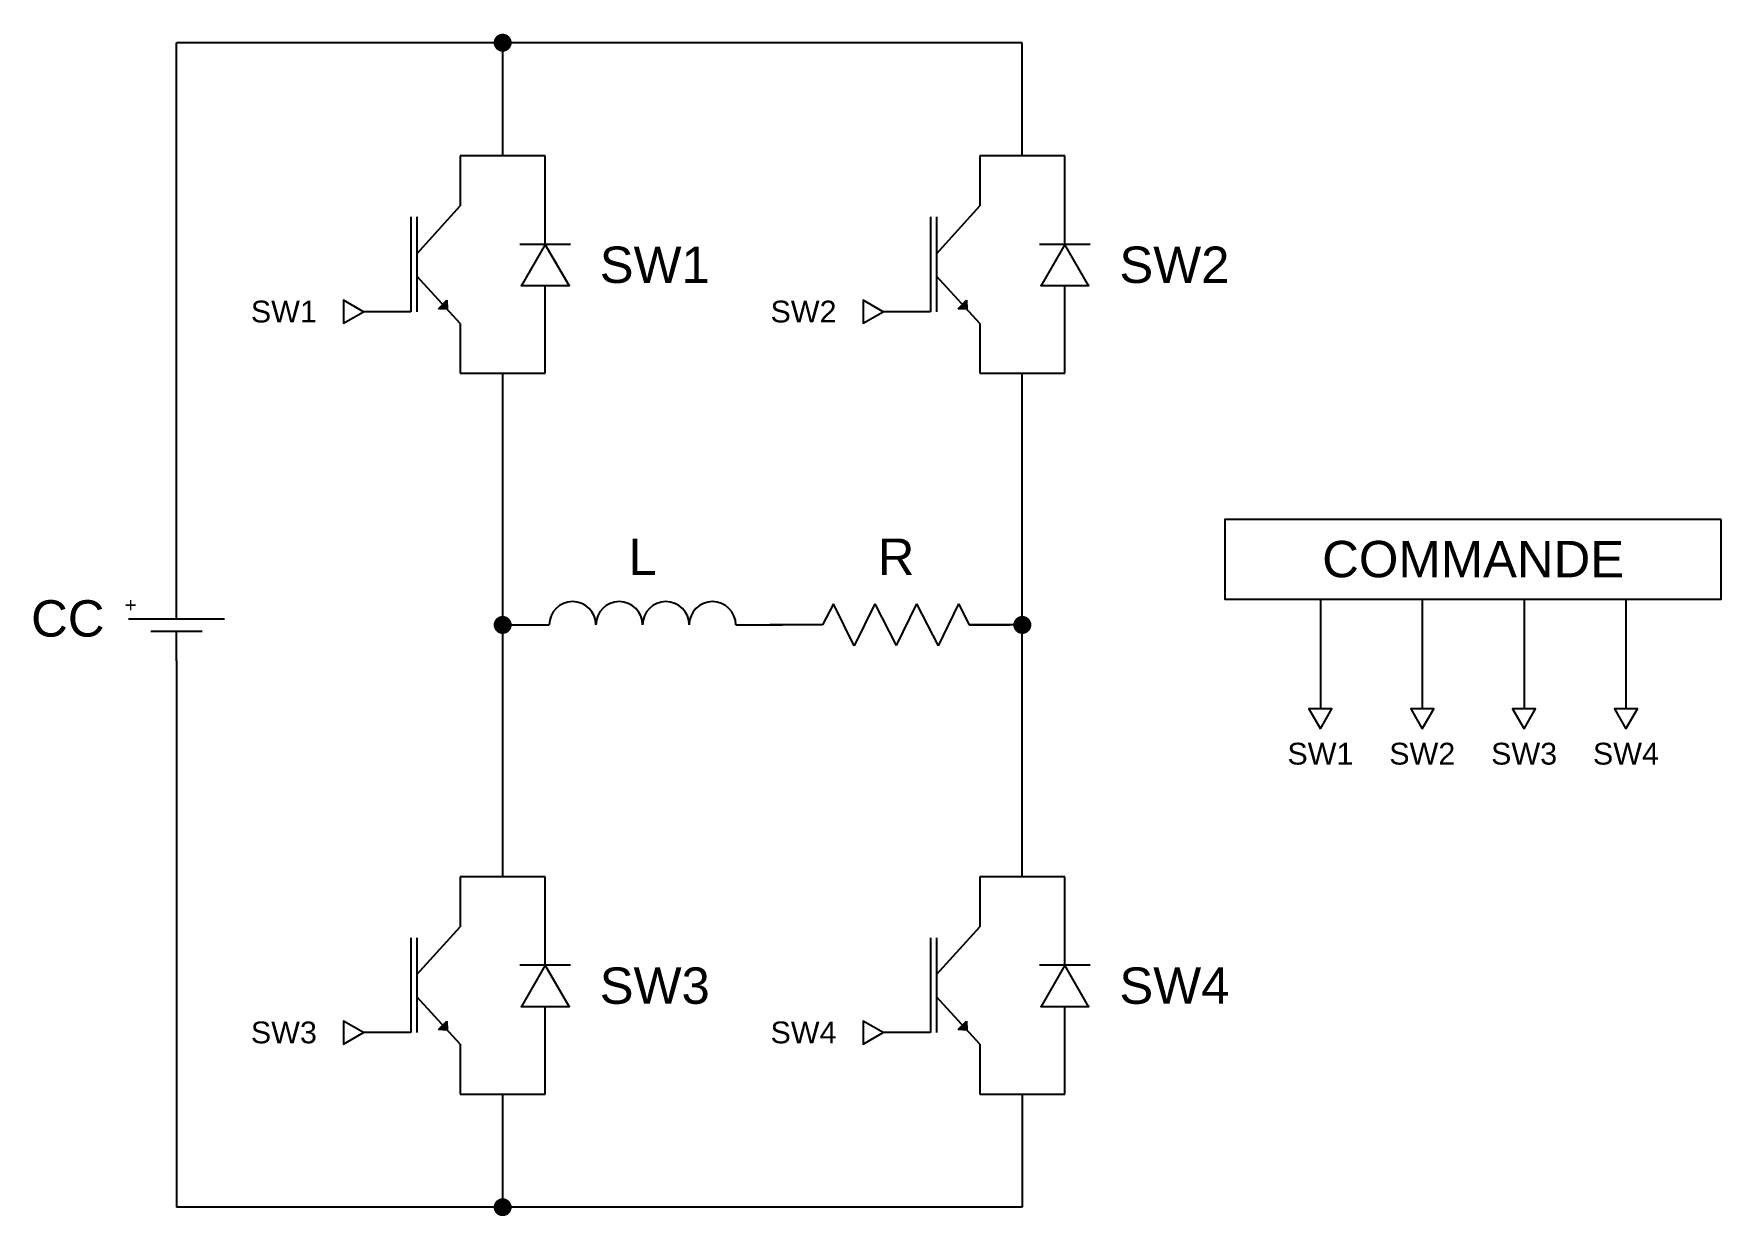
# Model space of a CAD drawing. Header units: millimetres. Extents: x 2379 to 2495, y 1215 to 1296.
import ezdxf

# ---------------------------------------------------------------- set-up
doc = ezdxf.new("R2010")
doc.units = ezdxf.units.MM
doc.layers.add('Sequence1', color=7, linetype='Continuous')
doc.styles.get("Standard").update_dxf_attribs({"font": 'arial.ttf'})

# ---------------------------------------------------------------- blocks, each defined once
blk = doc.blocks.new('Transistor IGBT')
h = blk.add_hatch(color=256)
h.dxf.hatch_style = 1
h.paths.add_polyline_path([(-0.2669, 0.1144), (-0.2812, 0.1008), (-0.2661, 0.0834)])
h.paths.add_polyline_path([(-0.2812, 0.1008), (-0.2979, 0.0849), (-0.2661, 0.0834)])
for p, q in [((-0.2168, 0.6107), (-0.2168, 0.4389)), ((-0.3807, 0.2742), (-0.2168, 0.4389)), ((-0.4032, 0.4008), (-0.4032, 0.0744)), ((-0.3807, 0.4008), (-0.3807, 0.0744)), ((-0.2168, 0.0343), (-0.3807, 0.1975)), ((-0.4032, 0.0744), (-0.582, 0.0744)), ((-0.2979, 0.0849), (-0.2669, 0.1144)), ((-0.2661, 0.0834), (-0.2979, 0.0849)), ((-0.2669, 0.1144), (-0.2661, 0.0834)), ((-0.2168, 0.0343), (-0.2168, -0.1374))]:
    blk.add_line(p, q)
blk = doc.blocks.new('Diode')
for p, q in [((0.2941, 0.0901), (0.2941, -0.0901)), ((0.4502, 0), (0.2941, 0.0901)), ((0.4502, 0), (0.4502, 0.0963)), ((0, 0), (0.2941, 0)), ((0.2941, -0.0901), (0.4502, 0)), ((0.4502, -0.0963), (0.4502, 0)), ((0.4502, 0), (0.75, 0))]:
    blk.add_line(p, q)
for p in [(0.2941, 0.0901), (0.4502, 0), (0.2941, -0.0901)]:
    blk.add_point(p)
blk = doc.blocks.new('Résistance')
for p, q in [((0.1894, -0.0622), (0.2502, 0.0622)), ((0.3139, -0.0622), (0.2502, 0.0622)), ((0.3139, -0.0622), (0.375, 0.0615)), ((0.4383, -0.0622), (0.375, 0.0615)), ((0.4383, -0.0622), (0.4998, 0.0622)), ((0.4998, 0.0622), (0.5613, -0.0622)), ((0, 0), (0.1576, 0)), ((0.1576, 0), (0.0375, 0)), ((0.1894, -0.0622), (0.1576, 0)), ((0.5613, -0.0622), (0.5931, 0)), ((0.5931, 0), (0.7125, 0)), ((0.5931, 0), (0.75, 0))]:
    blk.add_line(p, q)
blk = doc.blocks.new('Inductance')
for p, q in [((0.2144, 0), (0.3929, 0)), ((1.1071, 0), (1.2856, 0))]:
    blk.add_line(p, q)
for centre in [(0.4822, 0), (0.6607, 0), (0.8393, 0), (1.0178, 0)]:
    blk.add_arc(centre, 0.0893, 0, 180)

msp = doc.modelspace()

# ---------------------------------------------------------------- hatches: boundary and pattern name
h = msp.add_hatch(color=256)
h.dxf.hatch_style = 1
h.paths.add_polyline_path([(2411.33, 1296.47, 0.414214), (2410.71, 1295.85), (2411.33, 1295.85)])
h.paths.add_polyline_path([(2411.33, 1295.85), (2410.71, 1295.85, 0.414214), (2411.33, 1295.23)])
h.paths.add_polyline_path([(2411.95, 1295.85, 0.414214), (2411.33, 1296.47), (2411.33, 1295.85), (2411.33, 1295.23, 0.414214)])
h = msp.add_hatch(color=256)
h.dxf.hatch_style = 1
h.paths.add_polyline_path([(2411.33, 1256.45, 0.414214), (2410.71, 1255.83), (2411.33, 1255.83)])
h.paths.add_polyline_path([(2411.33, 1255.83), (2410.71, 1255.83, 0.414214), (2411.33, 1255.21)])
h.paths.add_polyline_path([(2411.95, 1255.83, 0.414214), (2411.33, 1256.45), (2411.33, 1255.83), (2411.33, 1255.21, 0.414214)])
h = msp.add_hatch(color=256)
h.dxf.hatch_style = 1
h.paths.add_polyline_path([(2447.05, 1256.45, 0.414214), (2446.43, 1255.83), (2447.05, 1255.83)])
h.paths.add_polyline_path([(2447.05, 1255.83), (2446.43, 1255.83, 0.414214), (2447.05, 1255.21)])
h.paths.add_polyline_path([(2447.67, 1255.83, 0.414214), (2447.05, 1256.45), (2447.05, 1255.83), (2447.05, 1255.21, 0.414214)])
h = msp.add_hatch(color=256)
h.dxf.hatch_style = 1
h.paths.add_polyline_path([(2411.33, 1216.42, 0.414214), (2410.71, 1215.8), (2411.33, 1215.8)])
h.paths.add_polyline_path([(2411.33, 1215.8), (2410.71, 1215.8, 0.414214), (2411.33, 1215.19)])
h.paths.add_polyline_path([(2411.95, 1215.8, 0.414214), (2411.33, 1216.42), (2411.33, 1215.8), (2411.33, 1215.19, 0.414214)])

# ---------------------------------------------------------------- linework, layer by layer
for p, q in [((2447.05, 1295.85), (2388.91, 1295.85)), ((2388.91, 1258.29), (2388.91, 1295.85)), ((2411.33, 1288.07), (2411.33, 1295.85)), ((2447.05, 1288.07), (2447.05, 1295.85)), ((2414.26, 1288.07), (2408.4, 1288.07)), ((2414.26, 1287.4), (2414.26, 1288.07)), ((2449.98, 1288.07), (2444.12, 1288.07)), ((2449.98, 1287.4), (2449.98, 1288.07)), ((2414.26, 1273.13), (2414.26, 1273.84)), ((2449.98, 1273.13), (2449.98, 1273.84)), ((2408.4, 1273.13), (2414.26, 1273.13)), ((2411.33, 1238.52), (2411.33, 1273.13)), ((2444.12, 1273.13), (2449.98, 1273.13)), ((2447.05, 1238.52), (2447.05, 1273.13)), ((2388.91, 1256.26), (2388.91, 1258.29)), ((2467.54, 1257.6), (2467.54, 1250.07)), ((2474.54, 1257.6), (2474.54, 1250.07)), ((2481.54, 1257.6), (2481.54, 1250.07)), ((2488.54, 1257.6), (2488.54, 1250.07)), ((2385.6, 1256.26), (2392.21, 1256.26)), ((2387.14, 1255.4), (2390.67, 1255.4)), ((2388.91, 1253.36), (2388.91, 1255.4)), ((2388.91, 1253.36), (2388.91, 1215.8)), ((2414.26, 1238.52), (2408.4, 1238.52)), ((2414.26, 1237.85), (2414.26, 1238.52)), ((2449.98, 1238.52), (2444.12, 1238.52)), ((2449.98, 1237.85), (2449.98, 1238.52)), ((2414.26, 1223.58), (2414.26, 1224.29)), ((2449.98, 1223.58), (2449.98, 1224.29)), ((2408.4, 1223.58), (2414.26, 1223.58)), ((2411.33, 1215.8), (2411.33, 1223.58)), ((2444.12, 1223.58), (2449.98, 1223.58)), ((2447.05, 1223.58), (2447.05, 1215.8)), ((2447.05, 1215.8), (2388.91, 1215.8))]:
    msp.add_line(p, q)
for points in [[(2401.77, 1277.36), (2400.4, 1278.15), (2400.4, 1276.57)], [(2437.49, 1277.36), (2436.12, 1278.15), (2436.12, 1276.57)], [(2495.09, 1263.07), (2460.98, 1263.07), (2460.98, 1257.6), (2495.09, 1257.6)], [(2467.54, 1248.7), (2468.33, 1250.07), (2466.75, 1250.07)], [(2474.54, 1248.7), (2475.33, 1250.07), (2473.75, 1250.07)], [(2481.54, 1248.7), (2482.33, 1250.07), (2480.75, 1250.07)], [(2488.54, 1248.7), (2489.33, 1250.07), (2487.75, 1250.07)], [(2401.77, 1227.81), (2400.4, 1228.6), (2400.4, 1227.02)], [(2437.49, 1227.81), (2436.12, 1228.6), (2436.12, 1227.02)]]:
    msp.add_lwpolyline(points, close=True)

# ---------------------------------------------------------------- block references
for name, p, xscale, yscale, zscale, rotation in [('Transistor IGBT', (2412.34, 1275.87), -18.15994715690431, -19.97396498285343, 18.15994715690431, 180), ('Transistor IGBT', (2448.06, 1275.87), -18.15994715690431, -19.97396498285343, 18.15994715690431, 180), ('Diode', (2414.26, 1273.84), 18.08780699997465, 18.08780699997465, 18.08780699997465, 90), ('Diode', (2449.98, 1273.84), 18.08780699997465, 18.08780699997465, 18.08780699997465, 90), ('Résistance', (2447.05, 1255.83), 23.14004068397776, 23.14004068397776, 23.14004068397776, 180), ('Transistor IGBT', (2412.34, 1226.32), -18.15994715690431, -19.97396498285343, 18.15994715690431, 180), ('Diode', (2414.26, 1224.29), 18.08780699997465, 18.08780699997465, 18.08780699997465, 90), ('Transistor IGBT', (2448.06, 1226.32), -18.15994715690431, -19.97396498285343, 18.15994715690431, 180), ('Diode', (2449.98, 1224.29), 18.08780699997465, 18.08780699997465, 18.08780699997465, 90)]:
    msp.add_blockref(name, p, dxfattribs=dict(xscale=xscale, yscale=yscale, zscale=zscale, rotation=rotation))
at = {"xscale": 17.95299224165296, "yscale": 17.95299224165296, "zscale": 17.95299224165296}
msp.add_blockref('Inductance', (2407.48, 1255.83), dxfattribs=at)

# ---------------------------------------------------------------- texts
at = {"layer": 'Sequence1'}
for s, width, insert, char_height, attachment_point in [('\\A1;SW1', 15.0877, (2418, 1280.57), 2.5, 4), ('\\A1;SW2', 15.0877, (2453.72, 1280.57), 2.5, 4), ('SW1', 8.2247, (2398.56, 1277.36), 1.5, 6), ('SW2', 8.2247, (2434.28, 1277.36), 1.5, 6), ('\\A1;L', 15.0877, (2420.95, 1259.27), 2.5, 8), ('\\A1;R', 15.0877, (2438.37, 1259.27), 2.5, 8), ('COMMANDE', 18.9607, (2478.04, 1260.34), 2.5, 5), ('\\A1;CC', 15.0877, (2383.96, 1256.26), 2.5, 6), ('\\A1;+', 15.0877, (2385.76, 1257.71), 1, 2), ('SW1', 18.9607, (2467.54, 1247.73), 1.5, 2), ('SW2', 18.9607, (2474.54, 1247.73), 1.5, 2), ('SW3', 18.9607, (2481.54, 1247.73), 1.5, 2), ('SW4', 18.9607, (2488.54, 1247.73), 1.5, 2), ('\\A1;SW3', 15.0877, (2418, 1231.02), 2.5, 4), ('\\A1;SW4', 15.0877, (2453.72, 1231.02), 2.5, 4), ('SW3', 8.2247, (2398.56, 1227.81), 1.5, 6), ('SW4', 8.2247, (2434.28, 1227.81), 1.5, 6)]:
    msp.add_mtext_dynamic_manual_height_columns(s, width=width, gutter_width=12.5, heights=[0], dxfattribs=dict(at, insert=insert, char_height=char_height, attachment_point=attachment_point))

doc.saveas('drawing.dxf')
